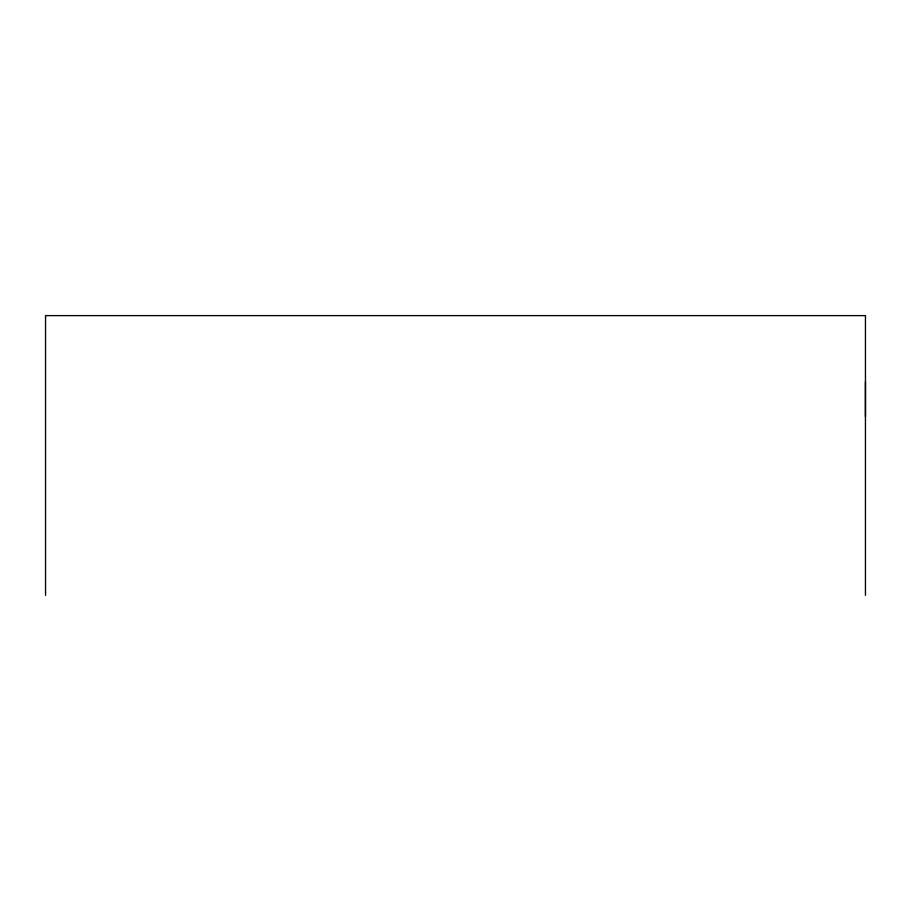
<?xml version="1.0" encoding="UTF-8"?>
<svg xmlns="http://www.w3.org/2000/svg" width="911" height="911" viewBox="0 0 911 911"><rect width="100%" height="100%" fill="white"/><g stroke="black" fill="none" stroke-linecap="round" stroke-linejoin="round"><path stroke-width="1.37" d="M865.45 416.999L865.45 381.755M865.45 595.384L865.45 315.616L45.55 315.616L45.55 595.384"/></g></svg>
